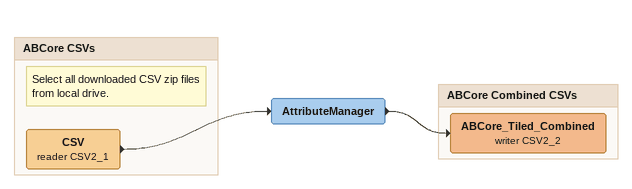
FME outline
AttributeManager
    -> ABCore_Tiled_Combined (writer CSV2_2)

Bookmark: ABCore CSVs
Note: Select all downloaded CSV zip files from local drive.
CSV (reader CSV2_1)
    -> AttributeManager

Bookmark: ABCore Combined CSVs
ABCore_Tiled_Combined (writer CSV2_2)
